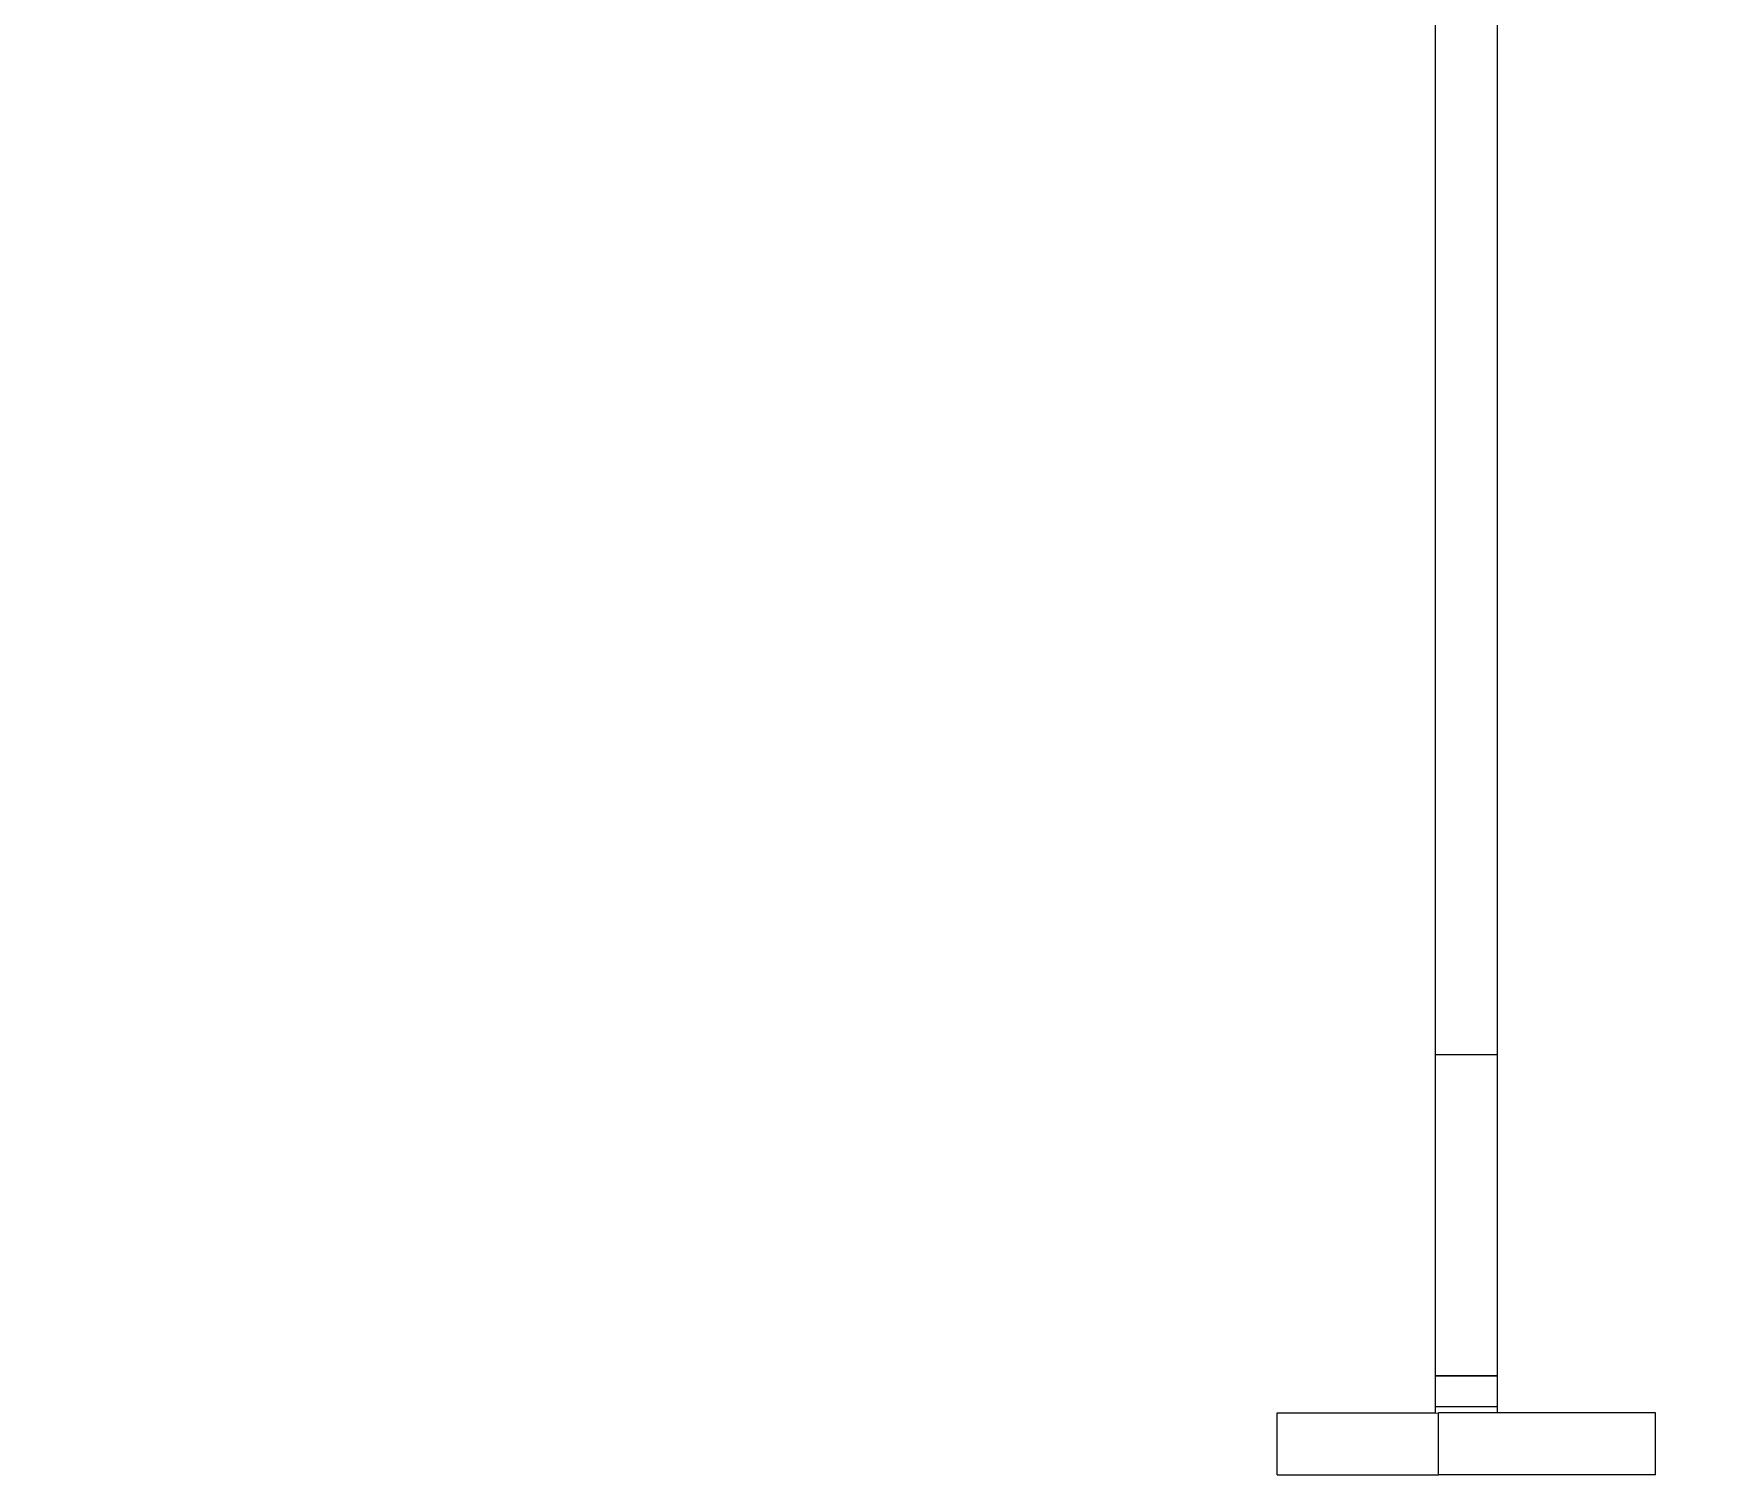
# Model space of a CAD drawing. Header units: millimetres. Extents: x -46169 to 237885, y -84465 to 18123.
# Drawn here: x 110908.9 to 111182.2, y -80952.7 to -80720.2 of the extents above; entities that cross this region are included whole.
import ezdxf

# ---------------------------------------------------------------- set-up
doc = ezdxf.new("R2010")
doc.units = ezdxf.units.MM
doc.header["$MEASUREMENT"] = 0
doc.linetypes.add('Wipeout_Contour', pattern=[1000, 0, -1000])
doc.layers.add('New_A-20-M_Floor_Slab', color=7, linetype='Continuous')
doc.layers.add('New_A-35-M_FFE_Fixed', color=7, linetype='Continuous')
doc.layers.add('New_A-35-M_FFE_Fixed_Pen_No__1', color=7, linetype='Continuous', lineweight=13)

# ---------------------------------------------------------------- blocks, each defined once
blk = doc.blocks.new('Section Elem_4_2', base_point=(64459.15, -84332.61))
at = {"color": 254, "linetype": 'Wipeout_Contour', "lineweight": 0, "ltscale": 25429937.22512363}
blk.add_wipeout([(110238.31, -80783.86), (110303.02, -80783.86), (110303.02, -80952.86), (110238.31, -80952.86), (110238.31, -80953.11), (121390.86, -80953.11), (121390.86, -80952.86), (121326.16, -80952.86), (121326.16, -80783.86), (121390.86, -80783.86), (121390.86, -80715.11), (121319.73, -80715.11), (121319.73, -80952.36), (121284.73, -80952.36), (121284.73, -80942.36), (121309.73, -80942.36), (121309.73, -80715.11), (121044.73, -80715.11), (121044.73, -80952.36), (121009.73, -80952.36), (121009.73, -80942.36), (121034.73, -80942.36), (121034.73, -80715.11), (120494.73, -80715.11), (120494.73, -80942.36), (120520.23, -80942.36), (120520.23, -80952.36), (120459.23, -80952.36), (120459.23, -80942.36), (120484.73, -80942.36), (120484.73, -80715.11), (119944.73, -80715.11), (119944.73, -80942.36), (119969.73, -80942.36), (119969.73, -80952.36), (119909.73, -80952.36), (119909.73, -80942.36), (119934.73, -80942.36), (119934.73, -80715.11), (119394.73, -80715.11), (119394.73, -80942.36), (119420.23, -80942.36), (119420.23, -80952.36), (119359.23, -80952.36), (119359.23, -80942.36), (119384.73, -80942.36), (119384.73, -80715.11), (118844.73, -80715.11), (118844.73, -80942.36), (118869.73, -80942.36), (118869.73, -80952.36), (118809.73, -80952.36), (118809.73, -80942.36), (118834.73, -80942.36), (118834.73, -80715.11), (118294.73, -80715.11), (118294.73, -80942.36), (118320.23, -80942.36), (118320.23, -80952.36), (118259.23, -80952.36), (118259.23, -80942.36), (118284.73, -80942.36), (118284.73, -80715.11), (117744.73, -80715.11), (117744.73, -80942.36), (117769.73, -80942.36), (117769.73, -80952.36), (117709.73, -80952.36), (117709.73, -80942.36), (117734.73, -80942.36), (117734.73, -80715.11), (117194.73, -80715.11), (117194.73, -80942.36), (117220.23, -80942.36), (117220.23, -80952.36), (117159.73, -80952.36), (117159.73, -80942.36), (117184.73, -80942.36), (117184.73, -80715.11), (116644.73, -80715.11), (116644.73, -80942.36), (116670.23, -80942.36), (116670.23, -80952.36), (116609.23, -80952.36), (116609.23, -80942.36), (116634.73, -80942.36), (116634.73, -80715.11), (116094.73, -80715.11), (116094.73, -80942.36), (116119.73, -80942.36), (116119.73, -80952.36), (116059.73, -80952.36), (116059.73, -80942.36), (116084.73, -80942.36), (116084.73, -80715.11), (115544.73, -80715.11), (115544.73, -80942.36), (115570.23, -80942.36), (115570.23, -80952.36), (115509.23, -80952.36), (115509.23, -80942.36), (115534.73, -80942.36), (115534.73, -80715.11), (114994.73, -80715.11), (114994.73, -80942.36), (115019.73, -80942.36), (115019.73, -80952.36), (114959.73, -80952.36), (114959.73, -80942.36), (114984.73, -80942.36), (114984.73, -80715.11), (114444.73, -80715.11), (114444.73, -80942.36), (114470.23, -80942.36), (114470.23, -80952.36), (114409.23, -80952.36), (114409.23, -80942.36), (114434.73, -80942.36), (114434.73, -80715.11), (113894.73, -80715.11), (113894.73, -80942.36), (113919.73, -80942.36), (113919.73, -80952.36), (113859.73, -80952.36), (113859.73, -80942.36), (113884.73, -80942.36), (113884.73, -80715.11), (113344.73, -80715.11), (113344.73, -80942.36), (113370.23, -80942.36), (113370.23, -80952.36), (113309.73, -80952.36), (113309.73, -80942.36), (113334.73, -80942.36), (113334.73, -80715.11), (112794.73, -80715.11), (112794.73, -80942.36), (112820.23, -80942.36), (112820.23, -80952.36), (112759.73, -80952.36), (112759.73, -80942.36), (112784.73, -80942.36), (112784.73, -80715.11), (112244.73, -80715.11), (112244.73, -80942.36), (112270.23, -80942.36), (112270.23, -80952.36), (112209.73, -80952.36), (112209.73, -80942.36), (112234.73, -80942.36), (112234.73, -80715.11), (111694.73, -80715.11), (111694.73, -80942.36), (111720.23, -80942.36), (111720.23, -80952.36), (111659.73, -80952.36), (111659.73, -80942.36), (111684.73, -80942.36), (111684.73, -80715.11), (111144.73, -80715.11), (111144.73, -80942.36), (111170.23, -80942.36), (111170.23, -80952.36), (111109.23, -80952.36), (111109.23, -80942.36), (111134.73, -80942.36), (111134.73, -80715.11), (110594.73, -80715.11), (110594.73, -80942.36), (110619.73, -80942.36), (110619.73, -80952.36), (110584.73, -80952.36), (110584.73, -80715.11), (110319.73, -80715.11), (110319.73, -80942.36), (110344.73, -80942.36), (110344.73, -80952.36), (110309.73, -80952.36), (110309.73, -80715.11), (110238.31, -80715.11)], dxfattribs=at).dxf.layer = 'New_A-20-M_Floor_Slab'
blk = doc.blocks.new('Section Elem_13_2', base_point=(64459.15, -84332.61))
at = {"layer": 'New_A-35-M_FFE_Fixed_Pen_No__1', "linetype": 'Continuous'}
for p, q in [((111144.73, -80941.36), (111144.73, -80941.36)), ((111144.23, -80952.36), (111144.23, -80942.36))]:
    blk.add_line(p, q, dxfattribs=at)
at = {"color": 254, "linetype": 'Wipeout_Contour', "lineweight": 0, "ltscale": 549811.354228}
blk.add_wipeout([(111134.73, -80871.24), (111134.73, -80884.65), (111144.73, -80884.65), (111144.73, -80871.24)], dxfattribs=at).dxf.layer = 'New_A-35-M_FFE_Fixed'
at = {"color": 254, "linetype": 'Wipeout_Contour', "lineweight": 0, "ltscale": 549946.178656}
blk.add_wipeout([(111134.73, -80935.04), (111134.73, -80935.4), (111144.73, -80935.4), (111144.73, -80935.04)], dxfattribs=at).dxf.layer = 'New_A-35-M_FFE_Fixed'
at = {"color": 254, "linetype": 'Wipeout_Contour', "lineweight": 0, "ltscale": 549918.181736}
blk.add_wipeout([(111109.23, -80952.36), (111135.23, -80952.36), (111135.23, -80942.36), (111109.23, -80942.36)], dxfattribs=at).dxf.layer = 'New_A-35-M_FFE_Fixed'
at = {"layer": 'New_A-35-M_FFE_Fixed_Pen_No__1', "linetype": 'Continuous'}
for p, q in [((111144.73, -80884.65), (111144.73, -80884.65)), ((111109.23, -80942.36), (111135.23, -80942.36)), ((111109.23, -80952.36), (111109.23, -80942.36)), ((111109.23, -80952.36), (111135.23, -80952.36))]:
    blk.add_line(p, q, dxfattribs=at)
at = {"color": 254, "linetype": 'Wipeout_Contour', "lineweight": 0, "ltscale": 549949.01527}
blk.add_wipeout([(111144.73, -80936.45), (111144.73, -80936.39), (111134.73, -80936.39), (111134.73, -80936.45)], dxfattribs=at).dxf.layer = 'New_A-35-M_FFE_Fixed'
at = {"layer": 'New_A-35-M_FFE_Fixed_Pen_No__1', "linetype": 'Continuous'}
blk.add_line((111144.73, -80936.36), (111144.73, -80936.36), dxfattribs=at)
blk = doc.blocks.new('Section Elem_21_2', base_point=(64459.15, -84332.61))
at = {"color": 254, "linetype": 'Wipeout_Contour', "lineweight": 0, "ltscale": 549537.777137}
blk.add_wipeout([(111134.73, -80651.97), (111134.73, -80871.24), (111144.73, -80871.24), (111144.73, -80651.97)], dxfattribs=at).dxf.layer = 'New_A-35-M_FFE_Fixed'
at = {"color": 254, "linetype": 'Wipeout_Contour', "lineweight": 0, "ltscale": 549863.320052}
blk.add_wipeout([(111144.73, -80904.95), (111144.73, -80895.1), (111134.73, -80895.1), (111134.73, -80904.95)], dxfattribs=at).dxf.layer = 'New_A-35-M_FFE_Fixed'
at = {"color": 254, "linetype": 'Wipeout_Contour', "lineweight": 0, "ltscale": 549905.055467}
blk.add_wipeout([(111134.73, -80921.62), (111144.73, -80921.62), (111144.73, -80913.88), (111134.73, -80913.88)], dxfattribs=at).dxf.layer = 'New_A-35-M_FFE_Fixed'
at = {"color": 254, "linetype": 'Wipeout_Contour', "lineweight": 0, "ltscale": 549934.435358}
blk.add_wipeout([(111134.73, -80932.55), (111144.73, -80932.55), (111144.73, -80927.91), (111134.73, -80927.91)], dxfattribs=at).dxf.layer = 'New_A-35-M_FFE_Fixed'
at = {"color": 254, "linetype": 'Wipeout_Contour', "lineweight": 0, "ltscale": 549951.574929}
blk.add_wipeout([(111134.73, -80937.82), (111144.73, -80937.82), (111144.73, -80937.2), (111134.73, -80937.2)], dxfattribs=at).dxf.layer = 'New_A-35-M_FFE_Fixed'
at = {"color": 254, "linetype": 'Wipeout_Contour', "lineweight": 0, "ltscale": 550016.798196}
blk.add_wipeout([(111135.23, -80952.36), (111170.23, -80952.36), (111170.23, -80942.36), (111135.23, -80942.36)], dxfattribs=at).dxf.layer = 'New_A-35-M_FFE_Fixed'
at = {"layer": 'New_A-35-M_FFE_Fixed_Pen_No__1', "linetype": 'Continuous'}
for q in [(111170.23, -80942.36), (111135.23, -80952.36)]:
    blk.add_line((111170.23, -80952.36), q, dxfattribs=at)
at = {"color": 254, "linetype": 'Wipeout_Contour', "lineweight": 0, "ltscale": 549839.430474}
blk.add_wipeout([(111134.73, -80895.1), (111144.73, -80895.1), (111144.73, -80884.65), (111134.73, -80884.65)], dxfattribs=at).dxf.layer = 'New_A-35-M_FFE_Fixed'
at = {"color": 254, "linetype": 'Wipeout_Contour', "lineweight": 0, "ltscale": 549885.43076}
blk.add_wipeout([(111134.73, -80913.88), (111144.73, -80913.88), (111144.73, -80904.95), (111134.73, -80904.95)], dxfattribs=at).dxf.layer = 'New_A-35-M_FFE_Fixed'
at = {"color": 254, "linetype": 'Wipeout_Contour', "lineweight": 0, "ltscale": 549921.566417}
blk.add_wipeout([(111144.73, -80927.91), (111144.73, -80921.62), (111134.73, -80921.62), (111134.73, -80927.91)], dxfattribs=at).dxf.layer = 'New_A-35-M_FFE_Fixed'
at = {"color": 254, "linetype": 'Wipeout_Contour', "lineweight": 0, "ltscale": 549942.827892}
blk.add_wipeout([(111134.73, -80932.55), (111134.73, -80935.04), (111144.73, -80935.04), (111144.73, -80932.55)], dxfattribs=at).dxf.layer = 'New_A-35-M_FFE_Fixed'
at = {"color": 254, "linetype": 'Wipeout_Contour', "lineweight": 0, "ltscale": 549950.298815}
blk.add_wipeout([(111134.73, -80937.2), (111144.73, -80937.2), (111144.73, -80936.74), (111134.73, -80936.74)], dxfattribs=at).dxf.layer = 'New_A-35-M_FFE_Fixed'
at = {"layer": 'New_A-35-M_FFE_Fixed_Pen_No__1', "linetype": 'Continuous'}
for p, q in [((111134.73, -80884.65), (111134.73, -80651.97)), ((111144.73, -80884.65), (111144.73, -80651.97)), ((111134.73, -80895.1), (111134.73, -80884.65)), ((111134.73, -80884.65), (111144.73, -80884.65)), ((111144.73, -80895.1), (111144.73, -80884.65)), ((111134.73, -80904.95), (111134.73, -80895.1)), ((111144.73, -80904.95), (111144.73, -80895.1)), ((111134.73, -80913.88), (111134.73, -80904.95)), ((111144.73, -80913.88), (111144.73, -80904.95)), ((111134.73, -80921.62), (111134.73, -80913.88)), ((111144.73, -80921.62), (111144.73, -80913.88)), ((111134.73, -80927.91), (111134.73, -80921.62)), ((111144.73, -80927.91), (111144.73, -80921.62)), ((111134.73, -80932.55), (111134.73, -80927.91)), ((111144.73, -80932.55), (111144.73, -80927.91))]:
    blk.add_line(p, q, dxfattribs=at)
at = {"color": 254, "linetype": 'Wipeout_Contour', "lineweight": 0, "ltscale": 549953.199121}
blk.add_wipeout([(111144.73, -80938.58), (111144.73, -80937.82), (111134.73, -80937.82), (111134.73, -80938.58)], dxfattribs=at).dxf.layer = 'New_A-35-M_FFE_Fixed'
at = {"color": 254, "linetype": 'Wipeout_Contour', "lineweight": 0, "ltscale": 549949.419815}
blk.add_wipeout([(111134.73, -80936.74), (111144.73, -80936.74), (111144.73, -80936.45), (111134.73, -80936.45)], dxfattribs=at).dxf.layer = 'New_A-35-M_FFE_Fixed'
at = {"color": 254, "linetype": 'Wipeout_Contour', "lineweight": 0, "ltscale": 549955.108981}
blk.add_wipeout([(111134.73, -80939.44), (111144.73, -80939.44), (111144.73, -80938.58), (111134.73, -80938.58)], dxfattribs=at).dxf.layer = 'New_A-35-M_FFE_Fixed'
at = {"color": 254, "linetype": 'Wipeout_Contour', "lineweight": 0, "ltscale": 549947.729751}
blk.add_wipeout([(111134.73, -80936.36), (111144.73, -80936.36), (111144.73, -80935.4), (111134.73, -80935.4)], dxfattribs=at).dxf.layer = 'New_A-35-M_FFE_Fixed'
at = {"color": 254, "linetype": 'Wipeout_Contour', "lineweight": 0, "ltscale": 549957.231118}
blk.add_wipeout([(111134.73, -80940.38), (111144.73, -80940.38), (111144.73, -80939.44), (111134.73, -80939.44)], dxfattribs=at).dxf.layer = 'New_A-35-M_FFE_Fixed'
at = {"layer": 'New_A-35-M_FFE_Fixed_Pen_No__1', "linetype": 'Continuous'}
for p, q in [((111134.73, -80938.58), (111134.73, -80937.82)), ((111144.73, -80938.58), (111144.73, -80937.82))]:
    blk.add_line(p, q, dxfattribs=at)
at = {"color": 254, "linetype": 'Wipeout_Contour', "lineweight": 0, "ltscale": 549948.901792}
blk.add_wipeout([(111144.73, -80936.39), (111144.73, -80936.36), (111134.73, -80936.36), (111134.73, -80936.39)], dxfattribs=at).dxf.layer = 'New_A-35-M_FFE_Fixed'
at = {"color": 254, "linetype": 'Wipeout_Contour', "lineweight": 0, "ltscale": 549961.809906}
blk.add_wipeout([(111134.73, -80942.36), (111144.73, -80942.36), (111144.73, -80941.36), (111134.73, -80941.36)], dxfattribs=at).dxf.layer = 'New_A-35-M_FFE_Fixed'
at = {"layer": 'New_A-35-M_FFE_Fixed_Pen_No__1', "linetype": 'Continuous'}
for p, q in [((111134.73, -80935.4), (111134.73, -80932.55)), ((111144.73, -80935.4), (111144.73, -80932.55)), ((111134.73, -80936.36), (111134.73, -80935.4)), ((111134.73, -80936.45), (111134.73, -80936.36)), ((111134.73, -80936.36), (111144.73, -80936.36)), ((111134.73, -80936.74), (111134.73, -80936.45)), ((111144.73, -80936.36), (111144.73, -80935.4)), ((111144.73, -80936.45), (111144.73, -80936.36)), ((111144.73, -80936.74), (111144.73, -80936.45)), ((111134.73, -80937.2), (111134.73, -80936.74)), ((111134.73, -80937.82), (111134.73, -80937.2)), ((111144.73, -80937.2), (111144.73, -80936.74)), ((111144.73, -80937.82), (111144.73, -80937.2))]:
    blk.add_line(p, q, dxfattribs=at)
at = {"color": 254, "linetype": 'Wipeout_Contour', "lineweight": 0, "ltscale": 549959.483983}
blk.add_wipeout([(111134.73, -80941.36), (111144.73, -80941.36), (111144.73, -80940.38), (111134.73, -80940.38)], dxfattribs=at).dxf.layer = 'New_A-35-M_FFE_Fixed'
at = {"layer": 'New_A-35-M_FFE_Fixed_Pen_No__1', "linetype": 'Continuous'}
for p, q in [((111134.73, -80939.44), (111134.73, -80938.58)), ((111144.73, -80939.44), (111144.73, -80938.58)), ((111134.73, -80940.38), (111134.73, -80939.44)), ((111134.73, -80941.36), (111134.73, -80940.38)), ((111134.73, -80942.36), (111134.73, -80941.36)), ((111134.73, -80941.36), (111144.73, -80941.36)), ((111144.73, -80940.38), (111144.73, -80939.44)), ((111144.73, -80941.36), (111144.73, -80940.38)), ((111144.73, -80942.36), (111144.73, -80941.36)), ((111135.23, -80952.36), (111135.23, -80942.36)), ((111170.23, -80942.36), (111135.23, -80942.36))]:
    blk.add_line(p, q, dxfattribs=at)

msp = doc.modelspace()

# ---------------------------------------------------------------- block references
at = {"layer": 'New_A-20-M_Floor_Slab'}
msp.add_blockref('Section Elem_4_2', (64459.15, -84332.61), dxfattribs=at)

# ---------------------------------------------------------------- next in the draw order: block references
at = {"layer": 'New_A-35-M_FFE_Fixed'}
msp.add_blockref('Section Elem_13_2', (64459.15, -84332.61), dxfattribs=at)

# ---------------------------------------------------------------- next in the draw order: block references
msp.add_blockref('Section Elem_21_2', (64459.15, -84332.61), dxfattribs=at)

doc.saveas('drawing.dxf')
